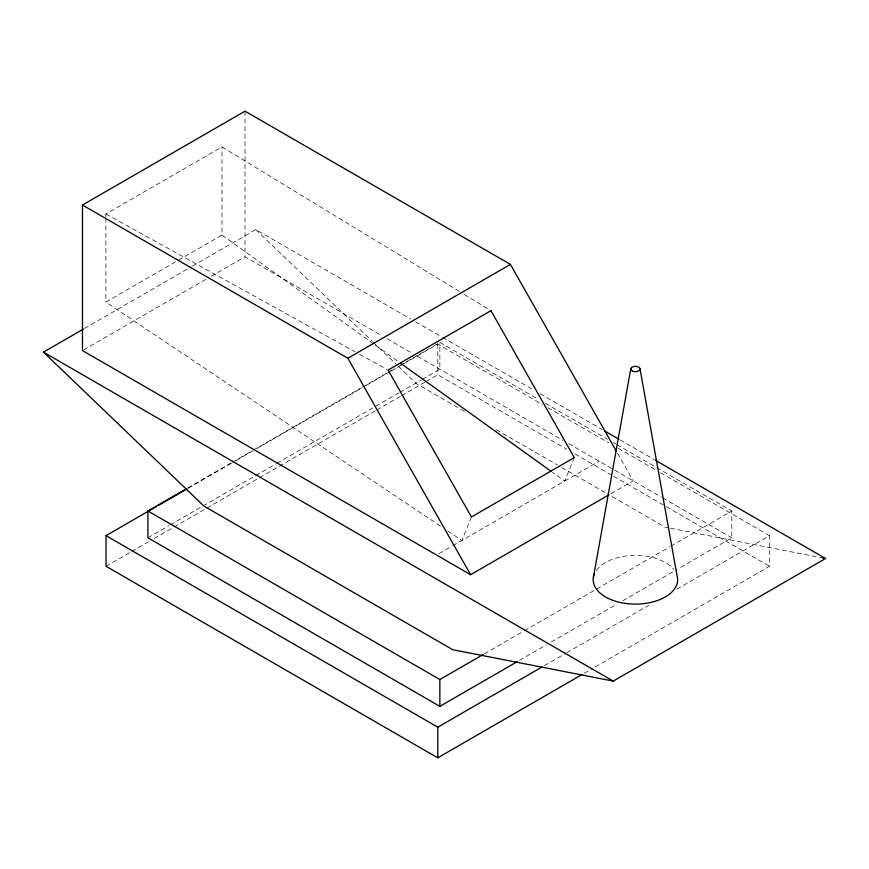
<?xml version="1.0" encoding="UTF-8"?>
<svg xmlns="http://www.w3.org/2000/svg" width="869" height="869" viewBox="0 0 869 869"><rect width="100%" height="100%" fill="white"/><g stroke="black" fill="none" stroke-linecap="round" stroke-linejoin="round"><path stroke-width="0.65" stroke-dasharray="4.34 3.26" d="M471.432 516.968L461.863 540.453L447.22 530.644M574.279 457.594L564.709 481.078L552.586 472.367M105.877 216.685L105.877 213.97L221.986 146.937L459.658 291.636M440.464 526.114L105.877 302.075L221.986 235.043L221.986 146.937M84.51 328.428L191.256 266.805M192.429 266.12L255.768 229.557L410.841 319.086M83.63 349.914L206.42 279.025M211.102 276.32L245.015 256.746L382.208 335.945M187.78 487.965L231.154 462.927M232.327 462.243L252.26 450.739M253.433 450.066L361.298 387.791M362.471 387.107L387.096 372.899M388.269 372.214L395.297 368.163M399.99 365.447L429.308 348.523M433.989 345.819L438.682 343.114M188.095 488.269L231.469 463.231M236.151 460.527L252.564 451.044M257.257 448.339L361.58 388.106M366.273 385.401L389.725 371.867M390.887 371.182L402.619 364.415M403.792 363.742L437.78 344.113L542.115 404.346M147.915 537.802L169.02 525.615M170.194 524.941L201.847 506.66M203.02 505.986L275.712 464.013M276.885 463.34L398.817 392.94M399.99 392.267L421.096 380.079M422.269 379.405L439.855 369.249L439.855 343.776M106.029 566.295L130.654 552.076M131.827 551.402L149.403 541.257M154.095 538.541L172.855 527.711M174.028 527.038L258.43 478.308M259.603 477.635L375.647 410.624M376.82 409.951L400.272 396.416M401.445 395.743L424.887 382.208M426.06 381.524L437.78 374.756L566.729 449.208M438.878 553.716L451.522 546.416M452.673 545.754L599.143 461.189M610.94 493.668L633.164 480.839L617.153 452.608M484.413 653.814L523.095 631.47M524.268 630.796L669.651 546.862M670.825 546.188L731.796 510.983L731.796 537.802L677.863 568.934M519.586 660.321L546.547 644.755M551.239 642.039L616.892 604.14M622.758 600.751L676.69 569.619M544.461 665.589L565.556 653.412M566.729 652.738L648.785 605.356M676.918 589.117L769.532 535.652L769.532 566.295L593.69 667.816M584.316 673.225L592.517 668.489M669.043 527.928L665.067 527.146L607.561 493.95M670.368 528.189L822.9 557.996M105.877 213.97L354.91 351.695M359.657 354.324L386.933 369.412M415.545 321.802L441.387 336.716M442.56 337.4L534.196 390.3M540.073 393.69L602.336 429.644M619.955 439.812L654.031 459.484M439.855 342.44L538.346 399.295M545.374 403.357L607.518 439.236M613.373 442.614L615.719 443.972M616.892 444.646L655.584 466.99M656.758 467.663L731.796 510.983M547.97 407.735L608.93 442.929M618.315 448.339L655.823 469.999M660.516 472.703L769.532 535.652M386.901 338.66L412.699 353.553M417.392 356.257L562.96 440.322M568.652 443.592L661.45 497.187M662.623 497.861L731.796 537.802M574.941 453.944L612.449 475.604M613.623 476.277L665.198 506.062M666.371 506.736L769.532 566.295M464.372 411.287L416.251 383.501L396.688 364.73M496.058 429.579L557.094 464.817M561.787 467.522L606.388 493.266M464.296 294.45L488.639 309.277M221.986 235.043L374.061 344.211M375.169 345.004L398.306 361.623M255.768 229.557L372.214 341.256M373.192 342.201L395.699 363.785M437.78 344.113L437.78 374.756M245.015 111.178L245.015 256.746M105.877 218.043L105.877 302.075M596.438 570.346A42.223 24.375 0 0 1 634.587 555.356A42.223 24.375 0 0 1 673.725 569.477"/><path stroke-width="1.3" d="M593.353 577.537L630.785 368.793M608.604 495.015L470.607 574.691L82.457 350.587L82.457 205.03L245.015 111.178L510.418 264.404L616.479 451.424M655.204 460.168L825.55 558.517L613.232 681.1L452.749 649.73L203.933 506.084L43.45 352.141L83.337 329.112M82.457 205.03L347.861 358.256L510.418 264.404M517.24 661.678L439.855 706.345L147.915 537.802L147.915 510.983L186.607 488.65M581.969 674.583L437.78 757.822L106.029 566.295L106.029 535.652L156.442 506.54M158.788 505.193L186.922 488.943M147.915 510.983L439.855 679.536L483.24 654.487M106.029 535.652L437.78 727.179L542.115 666.947M822.9 557.996L825.55 558.517M604.683 431.002L618.782 439.138M43.45 352.141L613.232 681.1M400.511 363.199L551.489 471.585M347.861 358.256L470.607 574.691M639.986 368.575L677.016 575.55A42.223 24.375 0 0 1 633.827 604.085A42.223 24.375 0 0 1 594.472 573.768M439.855 679.536L439.855 706.345M437.78 727.179L437.78 757.822M490.963 310.689L388.117 370.064L471.432 516.968L574.279 457.594L490.963 310.689M632.741 371.226A4.649 2.683 0 0 0 640.04 369.271A4.649 2.683 0 0 0 633.458 366.599A4.649 2.683 0 0 0 632.741 371.226"/></g></svg>
